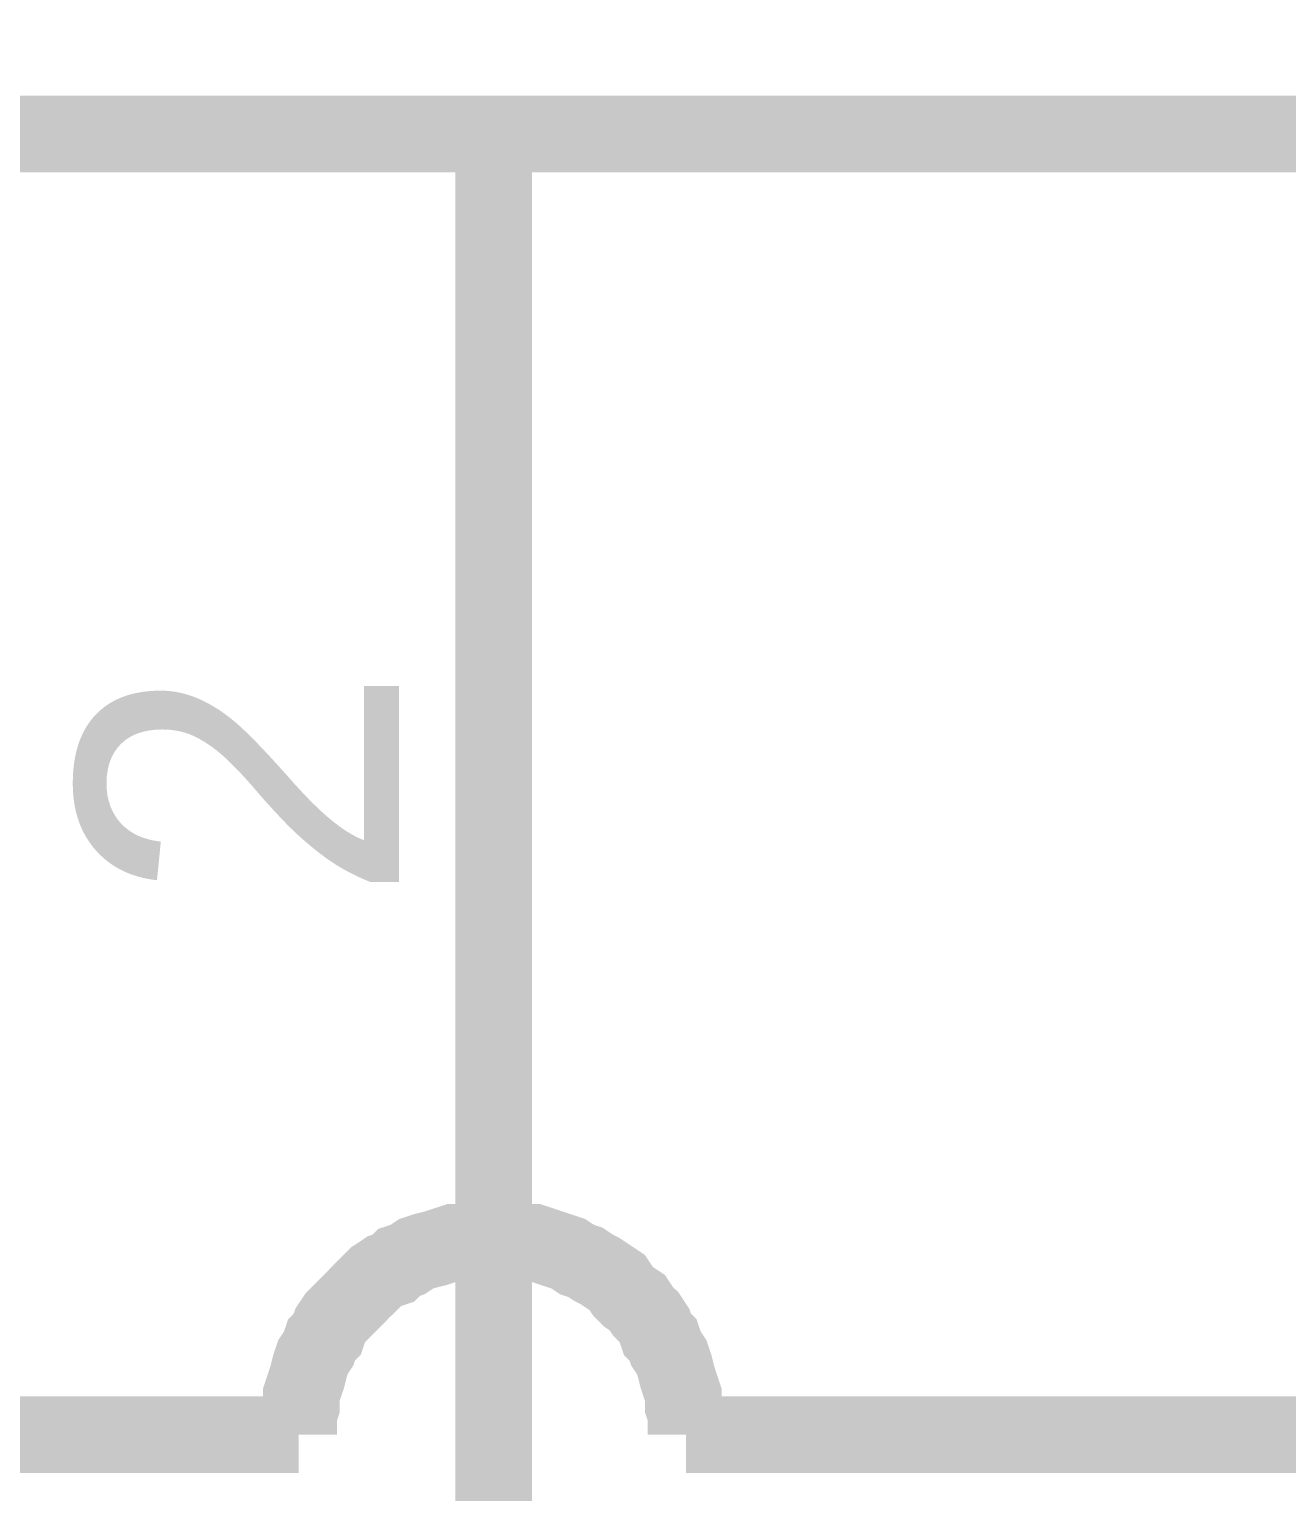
# Model space of a CAD drawing. Header units: inches. Extents: x 0 to 22.3, y 0 to 15.7.
# Drawn here: x 7.1288 to 7.3225, y 8.1908 to 8.416 of the extents above; entities that cross this region are included whole.
import ezdxf

# ---------------------------------------------------------------- set-up
doc = ezdxf.new("R2010")
doc.units = ezdxf.units.IN
doc.header["$MEASUREMENT"] = 0
doc.layers.add('Sheet', color=255, linetype='Continuous')

msp = doc.modelspace()

# ---------------------------------------------------------------- linework, layer by layer
at = {"layer": 'Sheet'}
for points in [[(6.90023, 8.89976, 0.0118, 0.0118, 0), (7.50008, 8.89976, 0.0118, 0.0118, 0), (7.50008, 8.39985, 0.0118, 0.0118, 0), (6.90023, 8.39985, 0.0118, 0.0118, 0), (6.90023, 8.89976, 0.0118, 0.0118, 0)], [(6.90023, 8.89976, 0.0039, 0.0039, 0), (6.90023, 8.39985, 0.0039, 0.0039, 0), (7.50008, 8.39985, 0.0039, 0.0039, 0), (7.50008, 8.89976, 0.0039, 0.0039, 0), (6.90023, 8.89976, 0.0039, 0.0039, 0), (6.90023, 8.89976, 0.0039, 0.0039, 0)]]:
    msp.add_lwpolyline(points, format="xyseb", close=True, dxfattribs=at)
for points in [[(7.20038, 8.39985, 0.0118, 0.0118, 0), (7.20038, 8.29996, 0.0118, 0.0118, 0)], [(7.20038, 8.29996, 0.0118, 0.0118, 0), (7.20038, 8.09973, 0.0118, 0.0118, 0)], [(7.23, 8.19963, 0.0118, 0.0118, 0), (8.00003, 8.19963, 0.0118, 0.0118, 0), (8.00003, 8.29996, 0.0118, 0.0118, 0)], [(7.20038, 8.22968, 0.0118, 0.0118, 0), (7.19861, 8.22968, 0.0118, 0.0118, 0), (7.19728, 8.22968, 0.0118, 0.0118, 0), (7.19596, 8.22924, 0.0118, 0.0118, 0), (7.19419, 8.22924, 0.0118, 0.0118, 0), (7.19286, 8.2288, 0.0118, 0.0118, 0), (7.19154, 8.22836, 0.0118, 0.0118, 0), (7.18977, 8.22791, 0.0118, 0.0118, 0), (7.18844, 8.22747, 0.0118, 0.0118, 0), (7.18712, 8.22659, 0.0118, 0.0118, 0), (7.18579, 8.22615, 0.0118, 0.0118, 0), (7.18491, 8.22526, 0.0118, 0.0118, 0), (7.18358, 8.22482, 0.0118, 0.0118, 0), (7.18225, 8.22394, 0.0118, 0.0118, 0), (7.18137, 8.22305, 0.0118, 0.0118, 0), (7.18004, 8.22173, 0.0118, 0.0118, 0), (7.17916, 8.22084, 0.0118, 0.0118, 0), (7.17828, 8.21996, 0.0118, 0.0118, 0), (7.17695, 8.21863, 0.0118, 0.0118, 0), (7.17607, 8.21775, 0.0118, 0.0118, 0), (7.17518, 8.21642, 0.0118, 0.0118, 0), (7.17474, 8.2151, 0.0118, 0.0118, 0), (7.17386, 8.21421, 0.0118, 0.0118, 0), (7.17341, 8.21289, 0.0118, 0.0118, 0), (7.17253, 8.21156, 0.0118, 0.0118, 0), (7.17209, 8.21023, 0.0118, 0.0118, 0), (7.17165, 8.20847, 0.0118, 0.0118, 0), (7.1712, 8.20714, 0.0118, 0.0118, 0), (7.17076, 8.20581, 0.0118, 0.0118, 0), (7.17076, 8.20405, 0.0118, 0.0118, 0), (7.17032, 8.20272, 0.0118, 0.0118, 0), (7.17032, 8.20139, 0.0118, 0.0118, 0), (7.17032, 8.19963, 0.0118, 0.0118, 0)], [(7.23, 8.19963, 0.0118, 0.0118, 0), (7.23, 8.20139, 0.0118, 0.0118, 0), (7.23, 8.20272, 0.0118, 0.0118, 0), (7.22955, 8.20405, 0.0118, 0.0118, 0), (7.22955, 8.20581, 0.0118, 0.0118, 0), (7.22911, 8.20714, 0.0118, 0.0118, 0), (7.22867, 8.20847, 0.0118, 0.0118, 0), (7.22823, 8.21023, 0.0118, 0.0118, 0), (7.22779, 8.21156, 0.0118, 0.0118, 0), (7.2269, 8.21289, 0.0118, 0.0118, 0), (7.22646, 8.21421, 0.0118, 0.0118, 0), (7.22557, 8.2151, 0.0118, 0.0118, 0), (7.22513, 8.21642, 0.0118, 0.0118, 0), (7.22425, 8.21775, 0.0118, 0.0118, 0), (7.22336, 8.21863, 0.0118, 0.0118, 0), (7.22248, 8.21996, 0.0118, 0.0118, 0), (7.22115, 8.22084, 0.0118, 0.0118, 0), (7.22027, 8.22173, 0.0118, 0.0118, 0), (7.21939, 8.22305, 0.0118, 0.0118, 0), (7.21806, 8.22394, 0.0118, 0.0118, 0), (7.21673, 8.22482, 0.0118, 0.0118, 0), (7.21585, 8.22526, 0.0118, 0.0118, 0), (7.21452, 8.22615, 0.0118, 0.0118, 0), (7.2132, 8.22659, 0.0118, 0.0118, 0), (7.21187, 8.22747, 0.0118, 0.0118, 0), (7.21055, 8.22791, 0.0118, 0.0118, 0), (7.20922, 8.22836, 0.0118, 0.0118, 0), (7.20789, 8.2288, 0.0118, 0.0118, 0), (7.20657, 8.22924, 0.0118, 0.0118, 0), (7.2048, 8.22924, 0.0118, 0.0118, 0), (7.20347, 8.22968, 0.0118, 0.0118, 0), (7.2017, 8.22968, 0.0118, 0.0118, 0), (7.20038, 8.22968, 0.0118, 0.0118, 0)], [(7.00013, 8.19963, 0.0118, 0.0118, 0), (7.17032, 8.19963, 0.0118, 0.0118, 0)], [(7.17032, 8.19963, 0.0118, 0.0118, 0), (7.17032, 8.19963, 0.0118, 0.0118, 0), (7.17032, 8.19963, 0.0118, 0.0118, 0), (7.17032, 8.19963, 0.0118, 0.0118, 0), (7.17032, 8.19963, 0.0118, 0.0118, 0), (7.17032, 8.19963, 0.0118, 0.0118, 0), (7.17032, 8.19963, 0.0118, 0.0118, 0), (7.17032, 8.19963, 0.0118, 0.0118, 0), (7.17032, 8.19963, 0.0118, 0.0118, 0), (7.17032, 8.19963, 0.0118, 0.0118, 0), (7.17032, 8.19963, 0.0118, 0.0118, 0), (7.17032, 8.19963, 0.0118, 0.0118, 0), (7.17032, 8.19963, 0.0118, 0.0118, 0), (7.17032, 8.19963, 0.0118, 0.0118, 0), (7.17032, 8.19963, 0.0118, 0.0118, 0), (7.17032, 8.19963, 0.0118, 0.0118, 0), (7.17032, 8.19963, 0.0118, 0.0118, 0), (7.17032, 8.19963, 0.0118, 0.0118, 0), (7.17032, 8.19963, 0.0118, 0.0118, 0), (7.17032, 8.19963, 0.0118, 0.0118, 0), (7.17032, 8.19963, 0.0118, 0.0118, 0), (7.17032, 8.19963, 0.0118, 0.0118, 0), (7.17032, 8.19963, 0.0118, 0.0118, 0), (7.17032, 8.19963, 0.0118, 0.0118, 0), (7.17032, 8.19963, 0.0118, 0.0118, 0), (7.17032, 8.19963, 0.0118, 0.0118, 0), (7.17032, 8.19963, 0.0118, 0.0118, 0), (7.17032, 8.19963, 0.0118, 0.0118, 0), (7.17032, 8.19963, 0.0118, 0.0118, 0), (7.17032, 8.19963, 0.0118, 0.0118, 0), (7.17032, 8.19963, 0.0118, 0.0118, 0), (7.17032, 8.19963, 0.0118, 0.0118, 0), (7.17032, 8.19963, 0.0118, 0.0118, 0)]]:
    msp.add_lwpolyline(points, format="xyseb", dxfattribs=at)

# ---------------------------------------------------------------- texts
msp.add_text('2', height=0.0495, rotation=90, dxfattribs=at).set_placement((7.18579, 8.2814))

doc.saveas('drawing.dxf')
